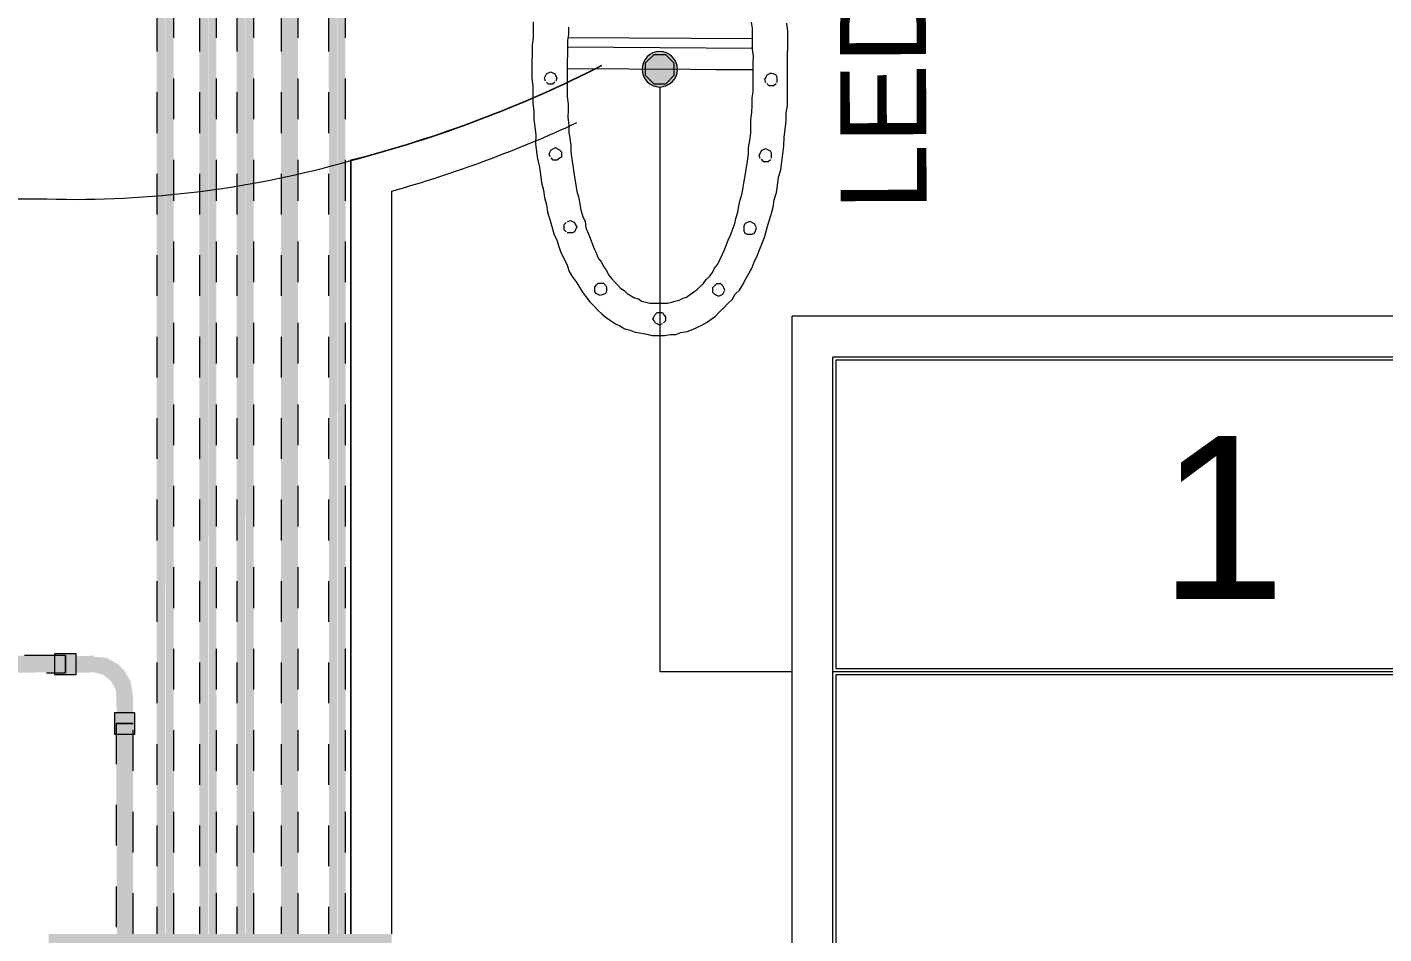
# Model space of a CAD drawing. Header units: metres. Extents: x -12 to 158, y -16 to 62.
# Drawn here: x 45.754 to 49.086, y 3.116 to 5.342 of the extents above; entities that cross this region are included whole.
import ezdxf

# ---------------------------------------------------------------- set-up
doc = ezdxf.new("R2010")
doc.units = ezdxf.units.M
doc.linetypes.add('Hidden', pattern=[0.007144, 0.004763, -0.002381])
doc.linetypes.add('Hidden 1_5', pattern=[0.0022, 0.0015, -0.0007])
for name, color, linetype, lineweight in [('A-DETL', 7, 'Continuous', 9), ('A-DETL-GENF', 7, 'Continuous', 9), ('ARQ-PAR', 7, 'Continuous', 9), ('ARQ-PIS', 7, 'Continuous', 9), ('Dispositivos elétricos', 7, 'Continuous', 35), ('E-LITE-EQPM-IDEN', 7, 'Continuous', 9), ('E-POWR-CNDT', 7, 'Continuous', 18), ('G-ANNO-TEXT', 7, 'Continuous', 9)]:
    doc.layers.add(name, color=color, linetype=linetype, lineweight=lineweight)
doc.layers.add('BASE ELETRICO__dwg', color=7, linetype='Continuous', lineweight=9, true_color=0x767676)
doc.styles.add('Arial_2', font='arial.ttf', dxfattribs={"height": 0.210954})
doc.styles.add('Arial_3', font='arial.ttf', dxfattribs={"height": 0.4})

# ---------------------------------------------------------------- blocks, each defined once
blk = doc.blocks.new('BASE ELETRICO__dwg-8227098-PLANTA BAIXA - PLANTA GERAL')
at = {"color": 252, "lineweight": 9, "true_color": 0x8e8e8e}
for p, q in [((45.2826, 3.1157), (45.2826, 5.0156)), ((45.2826, 5.0144), (45.2826, 3.1157)), ((45.3826, 3.1157), (45.3826, 4.939))]:
    blk.add_line(p, q, dxfattribs=at)
for centre, radius, start, end in [((44.5385, 7.9191), 2.9973, 284.3743, 296.9816), ((44.5358, 7.92), 3, 284.4148, 297.0123), ((44.5385, 7.9191), 3.0973, 285.8147, 294.7944)]:
    blk.add_arc(centre, radius, start, end, dxfattribs=at)
at = {"layer": 'ARQ-PAR', "color": 252, "true_color": 0x8e8e8e, "flags": 128}
blk.add_lwpolyline([(24.127, 0.2), (34.0326, 0.2), (34.0326, 4.92), (44.5358, 4.92)], dxfattribs=at)
at = {"layer": 'ARQ-PIS', "color": 252, "true_color": 0x8e8e8e}
blk.add_arc((44.6034, 7.3851), 2.4661, 268.4283, 285.9865, dxfattribs=at)
blk = doc.blocks.new('BEE - PVC Roscavel_Luva Para Conexão - BEE - PVC Roscavel_Luva Para Conexão-V2-PLANTA BAIXA - PLANTA GERAL')
at = {"layer": 'E-POWR-CNDT', "linetype": 'Hidden', "true_color": 0x2c2c2c}
blk.add_hatch(color=250, dxfattribs=at).paths.add_polyline_path([(44.6076, 3.7528), (44.6076, 3.8028), (44.5546, 3.8006), (44.5546, 3.7528), (44.5811, 3.7528)])
at = {"layer": 'E-POWR-CNDT', "color": 1, "linetype": 'Hidden', "true_color": 0xff0000}
for p, q in [((44.6076, 3.8028), (44.5546, 3.8028)), ((44.5546, 3.8028), (44.5546, 3.7528)), ((44.6076, 3.7528), (44.6076, 3.8028)), ((44.5546, 3.7528), (44.6076, 3.7528))]:
    blk.add_line(p, q, dxfattribs=at)
blk = doc.blocks.new('BEE - PVC Roscavel_Luva Para Conexão - BEE - PVC Roscavel_Luva Para Conexão-V1-PLANTA BAIXA - PLANTA GERAL')
at = {"layer": 'E-POWR-CNDT', "linetype": 'Hidden', "true_color": 0x2c2c2c}
blk.add_hatch(color=250, dxfattribs=at).paths.add_polyline_path([(88.3718, 24.5247), (88.3968, 24.5247), (88.3968, 24.5777), (88.3468, 24.5777), (88.349, 24.5247), (88.3664, 24.5247)])
at = {"layer": 'E-POWR-CNDT', "color": 1, "linetype": 'Hidden', "true_color": 0xff0000}
for p, q in [((88.3468, 24.5777), (88.3468, 24.5247)), ((88.3968, 24.5777), (88.3468, 24.5777)), ((88.3968, 24.5247), (88.3968, 24.5777)), ((88.3468, 24.5247), (88.3968, 24.5247))]:
    blk.add_line(p, q, dxfattribs=at)
blk = doc.blocks.new('PVC Corrugado Amarelo_Caixa de Octogonal 4x4 - PVC Corrugado Amarelo_Caixa de Octogonal 4x4-2829200-PLANTA BAIXA - PLANTA GERAL')
at = {"layer": 'Dispositivos elétricos', "linetype": 'Hidden 1_5', "lineweight": 9, "true_color": 0xffff00}
h = blk.add_hatch(color=2, dxfattribs=at)
h.paths.add_polyline_path([(0, -0.0435), (0.0148, -0.0405), (0.0253, -0.0349), (0.0358, -0.0242), (0.0377, -0.0217), (0.0423, -0.0093), (0.0435, 0), (0.0405, 0.0148), (0.0358, 0.0242), (0.0242, 0.0358), (0.0148, 0.0405), (0.0093, 0.0423), (-0.0082, 0.0424), (-0.0113, 0.042), (-0.0242, 0.0358), (-0.0358, 0.0242), (-0.0405, 0.0148), (-0.0424, 0.0082), (-0.0435, 0), (-0.0405, -0.0148), (-0.0346, -0.0258), (-0.0242, -0.0358), (-0.0217, -0.0377), (-0.0082, -0.0424)])
h.paths.add_polyline_path([(0.0148, -0.0358), (-0.0153, -0.0353), (-0.0358, -0.0142), (-0.0353, 0.0153), (-0.0148, 0.0358), (0.016, 0.0346), (0.0358, 0.0148), (0.0346, -0.016), (0.016, -0.0346)])
blk.add_hatch(color=2, dxfattribs=at).paths.add_polyline_path([(-0.0148, -0.0358), (0.0148, -0.0358), (0.0358, -0.0148), (0.0358, 0.0148), (0.0148, 0.0358), (-0.0148, 0.0358), (-0.0358, 0.0148), (-0.0358, -0.0148)])
at = {"layer": 'Dispositivos elétricos', "lineweight": 9}
for p, q in [((-0.0148, 0.0358), (-0.0358, 0.0148)), ((0.0148, 0.0358), (-0.0148, 0.0358)), ((0.0358, 0.0148), (0.0148, 0.0358)), ((-0.0358, 0.0148), (-0.0358, -0.0148)), ((0.0358, -0.0148), (0.0358, 0.0148)), ((-0.0358, -0.0148), (-0.0148, -0.0358)), ((0.0148, -0.0358), (0.0358, -0.0148)), ((-0.0148, -0.0358), (0.0148, -0.0358))]:
    blk.add_line(p, q, dxfattribs=at)
for start, end in [(360, 180), (180, 360)]:
    blk.add_arc((0, 0), 0.0435, start, end, dxfattribs=at)
blk = doc.blocks.new('BEE - PVC Roscavel_Curvas - BEE - PVC Roscavel_Curvas-8300880-PLANTA BAIXA - PLANTA GERAL')
at = {"layer": 'E-POWR-CNDT', "linetype": 'Hidden', "true_color": 0x2c2c2c}
for points in [[(-0.021, 0.119), (-0.0202, 0.075), (0.0209, 0.075), (0.0194, 0.119), (-0.0205, 0.119)], [(-0.075, 0.0191), (-0.075, -0.0202), (-0.0424, -0.0148), (-0.0144, 0.0013), (-0.0081, 0.0081), (-0.0004, 0.0157), (0.015, 0.0428), (0.0163, 0.0499), (0.0181, 0.075), (-0.0203, 0.0748), (-0.0253, 0.0539), (-0.0403, 0.0344), (-0.0614, 0.0225), (-0.075, 0.0198)], [(-0.119, -0.0105), (-0.1168, -0.021), (-0.075, -0.0202), (-0.075, 0.0209), (-0.119, 0.0194), (-0.119, -0.0077)]]:
    blk.add_hatch(color=250, dxfattribs=at).paths.add_polyline_path(points)
at = {"layer": 'A-DETL', "color": 1, "linetype": 'Hidden', "lineweight": 18, "true_color": 0xff0000}
for p, q in [((0.0209, 0.1455), (-0.021, 0.1455)), ((-0.1455, 0.0209), (-0.1455, -0.021))]:
    blk.add_line(p, q, dxfattribs=at)
blk = doc.blocks.new('Tag de Luminárias de Teto 3 - Tag de Luminárias de Teto 3-3493737-PLANTA BAIXA - PLANTA GERAL')
at = {"layer": 'E-LITE-EQPM-IDEN'}
for p, q in [((-0.0105, -0.004361), (-0.0105, 0.004361)), ((0.0105, 0.004361), (-0.0105, 0.004361)), ((0.01, 0.003861), (-0.01, 0.003861)), ((-0.01, -0.003861), (-0.01, 0.003861)), ((-0.000039, 0.003822), (-0.009961, 0.003822)), ((-0.009961, 0.003822), (-0.009961, 0.000039)), ((-0.01, 0), (0.01, 0)), ((-0.009961, 0.000039), (-0.000039, 0.000039)), ((0.009961, -0.000039), (-0.009961, -0.000039)), ((-0.009961, -0.000039), (-0.009961, -0.003822))]:
    blk.add_line(p, q, dxfattribs=at)

msp = doc.modelspace()

# ---------------------------------------------------------------- hatches: boundary and pattern name
at = {"layer": 'A-DETL-GENF', "true_color": 0x0000ff}
msp.add_hatch(color=5, dxfattribs=at).paths.add_polyline_path([(46.3984, 2.238), (46.6491, 2.238), (46.6491, 3.1157), (45.8066, 3.1157), (45.8066, 2.238), (46.3937, 2.238)])
at = {"layer": 'E-POWR-CNDT', "true_color": 0x353535}
h = msp.add_hatch(color=250, dxfattribs=at)
h.paths.add_polyline_path([(46.0722, 1.4612), (46.0931, 1.4612), (46.0931, 2.238), (46.0722, 2.238), (46.0722, 1.6881)])
h.paths.add_polyline_path([(46.0722, 3.1157), (46.0931, 3.1157), (46.0931, 7.3818), (46.0722, 7.3818), (46.0722, 3.1678)])
h = msp.add_hatch(color=250, dxfattribs=at)
h.paths.add_polyline_path([(46.1113, 1.4612), (46.1141, 1.4612), (46.1134, 2.238), (46.0931, 2.238), (46.0931, 1.4612), (46.1095, 1.4612)])
h.paths.add_polyline_path([(46.1089, 3.1157), (46.1141, 3.1157), (46.1134, 7.3818), (46.0931, 7.3818), (46.0947, 3.1157), (46.108, 3.1157)])
h = msp.add_hatch(color=250, dxfattribs=at)
h.paths.add_polyline_path([(46.198, 1.4612), (46.1973, 2.238), (46.177, 2.238), (46.1778, 1.4612), (46.1926, 1.4612)])
h.paths.add_polyline_path([(46.177, 3.1157), (46.198, 3.1157), (46.198, 7.3818), (46.177, 7.3818), (46.177, 3.1678)])
h = msp.add_hatch(color=250, dxfattribs=at)
h.paths.add_polyline_path([(46.198, 1.4612), (46.2189, 1.4613), (46.2182, 2.238), (46.198, 2.238), (46.198, 1.4612)])
h.paths.add_polyline_path([(46.2189, 3.1157), (46.2182, 7.3818), (46.198, 7.3818), (46.1995, 3.1157), (46.2184, 3.1157)])
h = msp.add_hatch(color=250, dxfattribs=at)
h.paths.add_polyline_path([(46.2842, 1.4612), (46.2897, 1.4612), (46.2897, 2.238), (46.2687, 2.238), (46.2694, 1.4613), (46.2792, 1.4612)])
h.paths.add_polyline_path([(46.2687, 3.1157), (46.2897, 3.1157), (46.2896, 7.3818), (46.2687, 7.3818), (46.2687, 3.1678)])
h = msp.add_hatch(color=250, dxfattribs=at)
h.paths.add_polyline_path([(46.2897, 1.4612), (46.3106, 1.4613), (46.3099, 2.238), (46.2897, 2.238), (46.2897, 1.6881)])
h.paths.add_polyline_path([(46.3106, 3.1157), (46.3099, 7.3818), (46.2897, 7.3818), (46.2912, 3.1157), (46.3101, 3.1157)])
h = msp.add_hatch(color=250, dxfattribs=at)
h.paths.add_polyline_path([(46.3984, 1.4612), (46.3984, 2.238), (46.3774, 2.238), (46.3797, 1.4613), (46.393, 1.4612)])
h.paths.add_polyline_path([(46.3781, 3.1157), (46.3984, 3.1157), (46.3983, 7.3818), (46.3774, 7.3818), (46.3776, 3.1157)])
h = msp.add_hatch(color=250, dxfattribs=at)
h.paths.add_polyline_path([(46.3984, 1.4612), (46.4193, 1.4613), (46.4186, 2.238), (46.3984, 2.238), (46.3984, 1.6881)])
h.paths.add_polyline_path([(46.3984, 3.1157), (46.4193, 3.1157), (46.4186, 7.3818), (46.3984, 7.3818), (46.3984, 3.1678)])
h = msp.add_hatch(color=250, dxfattribs=at)
h.paths.add_polyline_path([(46.494, 1.5005), (46.5149, 1.5005), (46.5149, 2.238), (46.494, 2.238), (46.494, 1.6881)])
h.paths.add_polyline_path([(46.4968, 3.1157), (46.5149, 3.1157), (46.5149, 7.3818), (46.494, 7.3818), (46.4953, 3.1157)])
h = msp.add_hatch(color=250, dxfattribs=at)
h.paths.add_polyline_path([(46.5359, 1.5005), (46.5352, 2.238), (46.5149, 2.238), (46.5168, 1.5005), (46.5352, 1.5005)])
h.paths.add_polyline_path([(46.5336, 3.1157), (46.5359, 3.1157), (46.5352, 7.3818), (46.5149, 7.3818), (46.5164, 3.1157), (46.5331, 3.1157)])
for points in [[(45.8211, 3.7778), (45.8211, 3.7987), (40.8013, 3.798), (40.8013, 3.7778), (45.5571, 3.7778)], [(45.5571, 3.7568), (45.8211, 3.7575), (45.8211, 3.7778), (40.8013, 3.7778), (40.8013, 3.7568), (45.2809, 3.7568)]]:
    msp.add_hatch(color=250, dxfattribs=at).paths.add_polyline_path(points)
h = msp.add_hatch(color=250, dxfattribs=at)
h.paths.add_polyline_path([(45.9722, 1.4612), (45.9931, 1.4612), (45.9931, 2.238), (45.9722, 2.238), (45.9722, 1.6881)])
h.paths.add_polyline_path([(45.9865, 3.1157), (45.9931, 3.1157), (45.9931, 3.6058), (45.9722, 3.6058), (45.9745, 3.1157), (45.9827, 3.1157)])
h = msp.add_hatch(color=250, dxfattribs=at)
h.paths.add_polyline_path([(46.0141, 1.4612), (46.012, 2.238), (45.9931, 2.238), (45.9931, 1.4612), (46.0134, 1.4612)])
h.paths.add_polyline_path([(46.0024, 3.1157), (46.0141, 3.1157), (46.0134, 3.6058), (45.9931, 3.6058), (45.9931, 3.1157), (45.9986, 3.1157)])

# ---------------------------------------------------------------- linework, layer by layer
at = {"layer": 'A-DETL'}
for p, q in [((46.9965, 5.3346), (46.9964, 5.3168)), ((46.9966, 5.3551), (46.9965, 5.3346)), ((47.0833, 5.3418), (47.0832, 5.3239)), ((47.535, 5.339), (47.5326, 5.3543)), ((47.5349, 5.3211), (47.535, 5.339)), ((47.6218, 5.3308), (47.6193, 5.3512)), ((46.9964, 5.3168), (46.9937, 5.2964)), ((47.0806, 5.3086), (47.0805, 5.2907)), ((47.0832, 5.3239), (47.0806, 5.3086)), ((47.0832, 5.3162), (47.5349, 5.3135)), ((47.5347, 5.2879), (47.5348, 5.3058)), ((47.5348, 5.3058), (47.5349, 5.3211)), ((47.6215, 5.2925), (47.6216, 5.3104)), ((47.6216, 5.3104), (47.6218, 5.3308)), ((46.9936, 5.276), (46.9935, 5.2555)), ((46.9937, 5.2964), (46.9936, 5.276)), ((47.0804, 5.2754), (47.0803, 5.2576)), ((47.0805, 5.2907), (47.0804, 5.2754)), ((47.0805, 5.2933), (47.5347, 5.2905)), ((47.5372, 5.2701), (47.5347, 5.2879)), ((47.5371, 5.2547), (47.5372, 5.2701)), ((47.6213, 5.2517), (47.6214, 5.2721)), ((47.6214, 5.2721), (47.6215, 5.2925)), ((46.9934, 5.2351), (46.9932, 5.2173)), ((46.9935, 5.2555), (46.9934, 5.2351)), ((47.0342, 5.2298), (47.0393, 5.2323)), ((47.0393, 5.2323), (47.0444, 5.2297)), ((47.0802, 5.2397), (47.08, 5.2218)), ((47.0803, 5.2576), (47.0802, 5.2397)), ((47.5344, 5.2369), (47.0802, 5.2397)), ((47.4451, 5.2374), (47.537, 5.2369)), ((47.5369, 5.219), (47.537, 5.2369)), ((47.537, 5.2369), (47.5371, 5.2547)), ((47.621, 5.2108), (47.6212, 5.2313)), ((47.6212, 5.2313), (47.6213, 5.2517)), ((46.9932, 5.2173), (46.9957, 5.1968)), ((47.0239, 5.2171), (47.0265, 5.2222)), ((47.0264, 5.2094), (47.0239, 5.2171)), ((47.0265, 5.2222), (47.029, 5.2273)), ((47.034, 5.2017), (47.0289, 5.2068)), ((47.029, 5.2273), (47.0342, 5.2298)), ((47.0391, 5.2017), (47.034, 5.2017)), ((47.0442, 5.2016), (47.0391, 5.2017)), ((47.0493, 5.2067), (47.0442, 5.2016)), ((47.0444, 5.2297), (47.0495, 5.2271)), ((47.0495, 5.2271), (47.052, 5.222)), ((47.0545, 5.2169), (47.0519, 5.2092)), ((47.052, 5.222), (47.0545, 5.2169)), ((47.08, 5.2065), (47.0798, 5.1887)), ((47.08, 5.2218), (47.08, 5.2065)), ((47.5366, 5.1833), (47.5367, 5.2011)), ((47.5367, 5.2011), (47.5369, 5.219)), ((47.5675, 5.2188), (47.5649, 5.2137)), ((47.5649, 5.2137), (47.5674, 5.2061)), ((47.5701, 5.2239), (47.5675, 5.2188)), ((47.5699, 5.2035), (47.575, 5.1984)), ((47.5752, 5.2264), (47.5701, 5.2239)), ((47.575, 5.1984), (47.5801, 5.1983)), ((47.5803, 5.229), (47.5752, 5.2264)), ((47.5801, 5.1983), (47.5878, 5.1983)), ((47.5879, 5.2264), (47.5803, 5.229)), ((47.5878, 5.1983), (47.5929, 5.2034)), ((47.593, 5.2238), (47.5879, 5.2264)), ((47.5956, 5.2187), (47.593, 5.2238)), ((47.5955, 5.2135), (47.5956, 5.2187)), ((47.5955, 5.2059), (47.5955, 5.2135)), ((47.6209, 5.1904), (47.621, 5.2108)), ((46.9955, 5.1764), (46.9954, 5.156)), ((46.9957, 5.1968), (46.9955, 5.1764)), ((47.0798, 5.1887), (47.0797, 5.1708)), ((47.0797, 5.1708), (47.0822, 5.1529)), ((47.5339, 5.1501), (47.534, 5.168)), ((47.534, 5.168), (47.5366, 5.1833)), ((47.6207, 5.1496), (47.6208, 5.17)), ((47.6208, 5.17), (47.6209, 5.1904)), ((46.9954, 5.156), (46.9978, 5.1356)), ((46.9978, 5.1356), (46.9977, 5.1152)), ((47.0821, 5.1376), (47.082, 5.1197)), ((47.0822, 5.1529), (47.0821, 5.1376)), ((47.5311, 5.1144), (47.5338, 5.1323)), ((47.5338, 5.1323), (47.5339, 5.1501)), ((47.6179, 5.1113), (47.618, 5.1317)), ((47.618, 5.1317), (47.6207, 5.1496)), ((46.9977, 5.1152), (47.0002, 5.0973)), ((47.082, 5.1197), (47.0844, 5.1019)), ((47.0844, 5.1019), (47.0843, 5.084)), ((47.5309, 5.0812), (47.531, 5.0991)), ((47.531, 5.0991), (47.5311, 5.1144)), ((47.6152, 5.0909), (47.6179, 5.1113)), ((47.0002, 5.0973), (47.0026, 5.0768)), ((47.0026, 5.0768), (47.0025, 5.0564)), ((47.0843, 5.084), (47.0868, 5.0687)), ((47.0868, 5.0687), (47.0892, 5.0508)), ((47.5282, 5.0634), (47.5309, 5.0812)), ((47.6124, 5.0501), (47.6125, 5.0705)), ((47.6125, 5.0705), (47.6152, 5.0909)), ((47.0025, 5.0564), (47.0049, 5.036)), ((47.0049, 5.036), (47.0073, 5.0181)), ((47.0355, 5.0307), (47.0381, 5.0358)), ((47.0381, 5.0358), (47.0406, 5.0409)), ((47.0406, 5.0409), (47.0458, 5.0434)), ((47.0458, 5.0434), (47.0509, 5.0459)), ((47.0509, 5.0459), (47.056, 5.0433)), ((47.056, 5.0433), (47.0611, 5.0407)), ((47.0611, 5.0407), (47.0661, 5.0356)), ((47.0661, 5.0356), (47.0661, 5.0305)), ((47.0892, 5.0508), (47.0891, 5.0355)), ((47.0891, 5.0355), (47.0915, 5.0176)), ((47.5255, 5.0302), (47.5256, 5.0455)), ((47.5256, 5.0455), (47.5282, 5.0634)), ((47.5536, 5.0326), (47.551, 5.0275)), ((47.5562, 5.0377), (47.5536, 5.0326)), ((47.5613, 5.0402), (47.5562, 5.0377)), ((47.5664, 5.0427), (47.5613, 5.0402)), ((47.574, 5.0401), (47.5664, 5.0427)), ((47.5791, 5.0376), (47.574, 5.0401)), ((47.5816, 5.0324), (47.5791, 5.0376)), ((47.5816, 5.0273), (47.5816, 5.0324)), ((47.6097, 5.0297), (47.6124, 5.0501)), ((47.0073, 5.0181), (47.0123, 4.9977)), ((47.038, 5.023), (47.0355, 5.0307)), ((47.0456, 5.0153), (47.0405, 5.0205)), ((47.0507, 5.0153), (47.0456, 5.0153)), ((47.0558, 5.0153), (47.0507, 5.0153)), ((47.0609, 5.0203), (47.0558, 5.0153)), ((47.0661, 5.0229), (47.0609, 5.0203)), ((47.0661, 5.0305), (47.0661, 5.0229)), ((47.0915, 5.0176), (47.094, 5.0023)), ((47.094, 5.0023), (47.0964, 4.9844)), ((47.5202, 4.9971), (47.5228, 5.0124)), ((47.5228, 5.0124), (47.5255, 5.0302)), ((47.551, 5.0275), (47.5535, 5.0198)), ((47.556, 5.0173), (47.5611, 5.0121)), ((47.5611, 5.0121), (47.5662, 5.0121)), ((47.5662, 5.0121), (47.5739, 5.0121)), ((47.5739, 5.0121), (47.579, 5.0171)), ((47.5816, 5.0197), (47.5816, 5.0273)), ((47.6044, 4.9915), (47.607, 5.0119)), ((47.607, 5.0119), (47.6097, 5.0297)), ((47.0123, 4.9977), (47.0147, 4.9798)), ((47.0147, 4.9798), (47.0172, 4.9594)), ((47.0964, 4.9844), (47.0989, 4.9691)), ((47.0989, 4.9691), (47.1014, 4.9537)), ((47.5149, 4.9639), (47.5175, 4.9818)), ((47.5175, 4.9818), (47.5202, 4.9971)), ((47.5965, 4.9532), (47.5991, 4.9736)), ((47.5991, 4.9736), (47.6044, 4.9915)), ((47.0172, 4.9594), (47.0222, 4.9415)), ((47.0222, 4.9415), (47.0246, 4.9236)), ((47.1014, 4.9537), (47.1038, 4.9384)), ((47.1038, 4.9384), (47.1088, 4.9231)), ((47.5044, 4.9181), (47.5096, 4.9333)), ((47.5096, 4.9333), (47.5122, 4.9486)), ((47.5122, 4.9486), (47.5149, 4.9639)), ((47.5886, 4.9175), (47.5938, 4.9354)), ((47.5938, 4.9354), (47.5965, 4.9532)), ((47.0246, 4.9236), (47.0296, 4.9057)), ((47.0296, 4.9057), (47.032, 4.8878)), ((47.1088, 4.9231), (47.1113, 4.9077)), ((47.1113, 4.9077), (47.1137, 4.8924)), ((47.4991, 4.8875), (47.5017, 4.9028)), ((47.5017, 4.9028), (47.5044, 4.9181)), ((47.5807, 4.8819), (47.5859, 4.8997)), ((47.5859, 4.8997), (47.5886, 4.9175)), ((47.032, 4.8878), (47.037, 4.8699)), ((47.037, 4.8699), (47.042, 4.852)), ((47.0804, 4.8645), (47.0881, 4.867)), ((47.0881, 4.867), (47.0932, 4.8645)), ((47.0932, 4.8645), (47.0982, 4.8619)), ((47.1137, 4.8924), (47.1188, 4.8771)), ((47.1188, 4.8771), (47.1238, 4.8643)), ((47.4913, 4.8594), (47.4939, 4.8722)), ((47.4939, 4.8722), (47.4991, 4.8875)), ((47.5755, 4.864), (47.5807, 4.8819)), ((47.042, 4.852), (47.047, 4.8341)), ((47.047, 4.8341), (47.0546, 4.8188)), ((47.0726, 4.8442), (47.0727, 4.8518)), ((47.0777, 4.839), (47.0726, 4.8442)), ((47.0727, 4.8569), (47.0778, 4.862)), ((47.0727, 4.8518), (47.0727, 4.8569)), ((47.0879, 4.8364), (47.0802, 4.8365)), ((47.093, 4.8364), (47.0879, 4.8364)), ((47.0981, 4.8389), (47.093, 4.8364)), ((47.1007, 4.844), (47.0981, 4.8389)), ((47.0982, 4.8619), (47.1008, 4.8567)), ((47.1033, 4.8516), (47.1007, 4.844)), ((47.1008, 4.8567), (47.1033, 4.8516)), ((47.1238, 4.8643), (47.1262, 4.8489)), ((47.1262, 4.8489), (47.1313, 4.8361)), ((47.1313, 4.8361), (47.1363, 4.8234)), ((47.4757, 4.8187), (47.4809, 4.8314)), ((47.4809, 4.8314), (47.4861, 4.8442)), ((47.4861, 4.8442), (47.4913, 4.8594)), ((47.5142, 4.8491), (47.5141, 4.8414)), ((47.5141, 4.8414), (47.5166, 4.8363)), ((47.5168, 4.8593), (47.5142, 4.8542)), ((47.5142, 4.8542), (47.5142, 4.8491)), ((47.5166, 4.8363), (47.5217, 4.8337)), ((47.5219, 4.8618), (47.5168, 4.8593)), ((47.5217, 4.8337), (47.5294, 4.8337)), ((47.5296, 4.8643), (47.5219, 4.8618)), ((47.5294, 4.8337), (47.5345, 4.8337)), ((47.5347, 4.8617), (47.5296, 4.8643)), ((47.5345, 4.8337), (47.5396, 4.8362)), ((47.5397, 4.8591), (47.5347, 4.8617)), ((47.5396, 4.8362), (47.5422, 4.8413)), ((47.5423, 4.854), (47.5397, 4.8591)), ((47.5422, 4.8413), (47.5448, 4.8489)), ((47.5448, 4.8489), (47.5423, 4.854)), ((47.5651, 4.8284), (47.5703, 4.8462)), ((47.5703, 4.8462), (47.5755, 4.864)), ((47.0546, 4.8188), (47.0596, 4.8034)), ((47.0596, 4.8034), (47.0646, 4.7881)), ((47.1363, 4.8234), (47.1413, 4.8106)), ((47.1413, 4.8106), (47.1463, 4.7978)), ((47.4653, 4.7932), (47.4705, 4.806)), ((47.4705, 4.806), (47.4757, 4.8187)), ((47.5521, 4.7953), (47.5599, 4.8131)), ((47.5599, 4.8131), (47.5651, 4.8284)), ((47.0646, 4.7881), (47.0722, 4.7727)), ((47.0722, 4.7727), (47.0797, 4.7573)), ((47.1463, 4.7978), (47.1514, 4.7875)), ((47.1514, 4.7875), (47.1564, 4.7747)), ((47.1564, 4.7747), (47.164, 4.7645)), ((47.164, 4.7645), (47.169, 4.7542)), ((47.4498, 4.7602), (47.455, 4.7703)), ((47.455, 4.7703), (47.4602, 4.7831)), ((47.4602, 4.7831), (47.4653, 4.7932)), ((47.534, 4.752), (47.5392, 4.7647)), ((47.5392, 4.7647), (47.5469, 4.78)), ((47.5469, 4.78), (47.5521, 4.7953)), ((47.0797, 4.7573), (47.0847, 4.742)), ((47.0847, 4.742), (47.0923, 4.7292)), ((47.169, 4.7542), (47.1766, 4.744)), ((47.1766, 4.744), (47.1817, 4.7337)), ((47.1817, 4.7337), (47.1893, 4.7235)), ((47.4292, 4.7297), (47.4369, 4.7398)), ((47.4369, 4.7398), (47.4421, 4.75)), ((47.4421, 4.75), (47.4498, 4.7602)), ((47.5185, 4.724), (47.5262, 4.7367)), ((47.5262, 4.7367), (47.534, 4.752)), ((47.0923, 4.7292), (47.1024, 4.7164)), ((47.1024, 4.7164), (47.11, 4.7036)), ((47.11, 4.7036), (47.1176, 4.6908)), ((47.1482, 4.6931), (47.1483, 4.6982)), ((47.1483, 4.7033), (47.1509, 4.7084)), ((47.1483, 4.6982), (47.1483, 4.7033)), ((47.1509, 4.7084), (47.156, 4.7135)), ((47.156, 4.7135), (47.1611, 4.7135)), ((47.1611, 4.7135), (47.1688, 4.7134)), ((47.1688, 4.7134), (47.1739, 4.7083)), ((47.1739, 4.7083), (47.1764, 4.7032)), ((47.1764, 4.7032), (47.1763, 4.6981)), ((47.1763, 4.6981), (47.1763, 4.6929)), ((47.1893, 4.7235), (47.1969, 4.7158)), ((47.1969, 4.7158), (47.2045, 4.7081)), ((47.2045, 4.7081), (47.2121, 4.7004)), ((47.2121, 4.7004), (47.2197, 4.6952)), ((47.3984, 4.6967), (47.4061, 4.7043)), ((47.4061, 4.7043), (47.4138, 4.7119)), ((47.4138, 4.7119), (47.4215, 4.7221)), ((47.4215, 4.7221), (47.4292, 4.7297)), ((47.4418, 4.7066), (47.4367, 4.7015)), ((47.4367, 4.7015), (47.4367, 4.6964)), ((47.447, 4.7117), (47.4418, 4.7066)), ((47.4521, 4.7117), (47.447, 4.7117)), ((47.4572, 4.7116), (47.4521, 4.7117)), ((47.4622, 4.7065), (47.4572, 4.7116)), ((47.4648, 4.7014), (47.4622, 4.7065)), ((47.4673, 4.6963), (47.4648, 4.7014)), ((47.503, 4.696), (47.5107, 4.7087)), ((47.5107, 4.7087), (47.5185, 4.724)), ((47.1176, 4.6908), (47.1277, 4.6779)), ((47.1277, 4.6779), (47.1353, 4.6677)), ((47.1353, 4.6677), (47.1455, 4.6574)), ((47.1508, 4.688), (47.1482, 4.6931)), ((47.1559, 4.6854), (47.1508, 4.688)), ((47.1609, 4.6828), (47.1559, 4.6854)), ((47.1686, 4.6853), (47.1609, 4.6828)), ((47.1737, 4.6879), (47.1686, 4.6853)), ((47.1763, 4.6929), (47.1737, 4.6879)), ((47.2197, 4.6952), (47.2273, 4.6875)), ((47.2273, 4.6875), (47.2375, 4.6824)), ((47.2375, 4.6824), (47.2451, 4.6772)), ((47.2451, 4.6772), (47.2553, 4.6746)), ((47.2553, 4.6746), (47.2629, 4.6694)), ((47.2629, 4.6694), (47.2731, 4.6668)), ((47.2731, 4.6668), (47.2833, 4.6642)), ((47.3267, 4.6639), (47.3369, 4.6664)), ((47.3369, 4.6664), (47.3446, 4.6689)), ((47.3446, 4.6689), (47.3548, 4.6714)), ((47.3548, 4.6714), (47.3651, 4.6765)), ((47.3651, 4.6765), (47.3727, 4.679)), ((47.3727, 4.679), (47.383, 4.6866)), ((47.383, 4.6866), (47.3907, 4.6916)), ((47.3907, 4.6916), (47.3984, 4.6967)), ((47.4367, 4.6964), (47.4366, 4.6913)), ((47.4366, 4.6913), (47.4417, 4.6862)), ((47.4417, 4.6862), (47.4468, 4.6836)), ((47.4468, 4.6836), (47.4519, 4.681)), ((47.4519, 4.681), (47.457, 4.6836)), ((47.457, 4.6836), (47.4621, 4.6861)), ((47.4621, 4.6861), (47.4647, 4.6912)), ((47.4647, 4.6912), (47.4673, 4.6963)), ((47.4747, 4.663), (47.485, 4.6732)), ((47.485, 4.6732), (47.4927, 4.6859)), ((47.4927, 4.6859), (47.503, 4.696)), ((47.1455, 4.6574), (47.1556, 4.6471)), ((47.1556, 4.6471), (47.1658, 4.6369)), ((47.1658, 4.6369), (47.1759, 4.6291)), ((47.2833, 4.6642), (47.2935, 4.6641)), ((47.2933, 4.631), (47.2959, 4.6361)), ((47.2935, 4.6641), (47.3037, 4.6641)), ((47.2959, 4.6361), (47.301, 4.6411)), ((47.301, 4.6411), (47.3062, 4.6411)), ((47.3037, 4.6641), (47.314, 4.664)), ((47.3062, 4.6411), (47.3138, 4.6411)), ((47.3138, 4.6411), (47.3163, 4.6359)), ((47.314, 4.664), (47.3267, 4.6639)), ((47.3163, 4.6359), (47.3214, 4.6308)), ((47.4337, 4.625), (47.4439, 4.6326)), ((47.4439, 4.6326), (47.4542, 4.6427)), ((47.4542, 4.6427), (47.4645, 4.6529)), ((47.4645, 4.6529), (47.4747, 4.663)), ((47.1759, 4.6291), (47.1861, 4.6214)), ((47.1861, 4.6214), (47.1988, 4.6137)), ((47.1988, 4.6137), (47.209, 4.6085)), ((47.209, 4.6085), (47.2217, 4.6008)), ((47.2217, 4.6008), (47.2344, 4.5982)), ((47.2344, 4.5982), (47.2472, 4.593)), ((47.2907, 4.6259), (47.2933, 4.631)), ((47.2933, 4.6208), (47.2907, 4.6259)), ((47.2958, 4.6156), (47.2933, 4.6208)), ((47.3009, 4.6131), (47.2958, 4.6156)), ((47.306, 4.6105), (47.3009, 4.6131)), ((47.3136, 4.613), (47.306, 4.6105)), ((47.3213, 4.6206), (47.3162, 4.6155)), ((47.3214, 4.6257), (47.3213, 4.6206)), ((47.3214, 4.6308), (47.3214, 4.6257)), ((47.3748, 4.5947), (47.3876, 4.5998)), ((47.3876, 4.5998), (47.4004, 4.6048)), ((47.4004, 4.6048), (47.4106, 4.6098)), ((47.4106, 4.6098), (47.4234, 4.6174)), ((47.4234, 4.6174), (47.4337, 4.625)), ((47.2472, 4.593), (47.2625, 4.5903)), ((47.2625, 4.5903), (47.2752, 4.5877)), ((47.2752, 4.5877), (47.2879, 4.5851)), ((47.2879, 4.5851), (47.3033, 4.585)), ((47.3033, 4.585), (47.3186, 4.5849)), ((47.3186, 4.5849), (47.3339, 4.5873)), ((47.3339, 4.5873), (47.3467, 4.5873)), ((47.3467, 4.5873), (47.3594, 4.5923)), ((47.3594, 4.5923), (47.3748, 4.5947))]:
    msp.add_line(p, q, dxfattribs=at)
at = {"layer": 'A-DETL', "color": 1, "linetype": 'Hidden', "lineweight": 18, "true_color": 0xff0000}
for p, q in [((45.8476, 3.7568), (45.8476, 3.7987)), ((46.0141, 3.6323), (45.9722, 3.6323))]:
    msp.add_line(p, q, dxfattribs=at)
at = {"layer": 'E-LITE-EQPM-IDEN'}
for p, q in [((47.3073, 5.1948), (47.3073, 3.7596)), ((47.3073, 3.7596), (47.6323, 3.7596))]:
    msp.add_line(p, q, dxfattribs=at)
at = {"layer": 'E-POWR-CNDT', "color": 1, "linetype": 'Hidden', "true_color": 0xff0000}
for p, q in [((46.0722, 7.1818), (46.0722, 3.1157)), ((46.1141, 3.1157), (46.1141, 7.1818)), ((46.177, 7.1818), (46.177, 3.1157)), ((46.2189, 3.1157), (46.2189, 7.1818)), ((46.2687, 7.1818), (46.2687, 3.1157)), ((46.3106, 3.1157), (46.3106, 7.1818)), ((46.3774, 7.1818), (46.3774, 3.1157)), ((46.4193, 3.1157), (46.4193, 7.1818)), ((46.494, 7.1818), (46.494, 3.1157)), ((46.5359, 3.1157), (46.5359, 7.1818)), ((45.8476, 3.7987), (41.0013, 3.7987)), ((41.0013, 3.7568), (45.8476, 3.7568)), ((45.9722, 3.6323), (45.9722, 3.1157)), ((46.0141, 3.1157), (46.0141, 3.6323))]:
    msp.add_line(p, q, dxfattribs=at)

# ---------------------------------------------------------------- block references
at = {"layer": 'A-DETL', "color": 1, "linetype": 'Hidden', "lineweight": 18, "true_color": 0xff0000, "rotation": 90}
msp.add_blockref('BEE - PVC Roscavel_Curvas - BEE - PVC Roscavel_Curvas-8300880-PLANTA BAIXA - PLANTA GERAL', (45.9931, 3.7778), dxfattribs=at)
at = {"layer": 'BASE ELETRICO__dwg', "color": 252, "true_color": 0x8e8e8e}
msp.add_blockref('BASE ELETRICO__dwg-8227098-PLANTA BAIXA - PLANTA GERAL', (1.2665, 0), dxfattribs=at)
at = {"layer": 'Dispositivos elétricos', "lineweight": 9}
msp.add_blockref('PVC Corrugado Amarelo_Caixa de Octogonal 4x4 - PVC Corrugado Amarelo_Caixa de Octogonal 4x4-2829200-PLANTA BAIXA - PLANTA GERAL', (47.3073, 5.2383), dxfattribs=at)
at = {"layer": 'E-LITE-EQPM-IDEN', "xscale": 199.9999999999999, "yscale": 199.9999999999999, "zscale": 199.9999999999999}
msp.add_blockref('Tag de Luminárias de Teto 3 - Tag de Luminárias de Teto 3-3493737-PLANTA BAIXA - PLANTA GERAL', (49.7323, 3.7596), dxfattribs=at)
at = {"layer": 'E-POWR-CNDT', "color": 1, "linetype": 'Hidden', "true_color": 0xff0000}
for name, p in [('BEE - PVC Roscavel_Luva Para Conexão - BEE - PVC Roscavel_Luva Para Conexão-V2-PLANTA BAIXA - PLANTA GERAL', (1.2665, 0)), ('BEE - PVC Roscavel_Luva Para Conexão - BEE - PVC Roscavel_Luva Para Conexão-V1-PLANTA BAIXA - PLANTA GERAL', (-42.3786, -20.919))]:
    msp.add_blockref(name, p, dxfattribs=at)

# ---------------------------------------------------------------- texts
at = {"layer": 'E-LITE-EQPM-IDEN', "insert": (48.5337, 4.338), "char_height": 0.4, "width": 0.38481, "attachment_point": 1, "style": 'Arial_3'}
msp.add_mtext('1', dxfattribs=at)
at = {"layer": 'G-ANNO-TEXT', "insert": (47.7519, 4.8902), "char_height": 0.21095, "width": 1.875949, "attachment_point": 1, "rotation": 90.2444, "style": 'Arial_2'}
msp.add_mtext('LED - 250W', dxfattribs=at)

doc.saveas('drawing.dxf')
